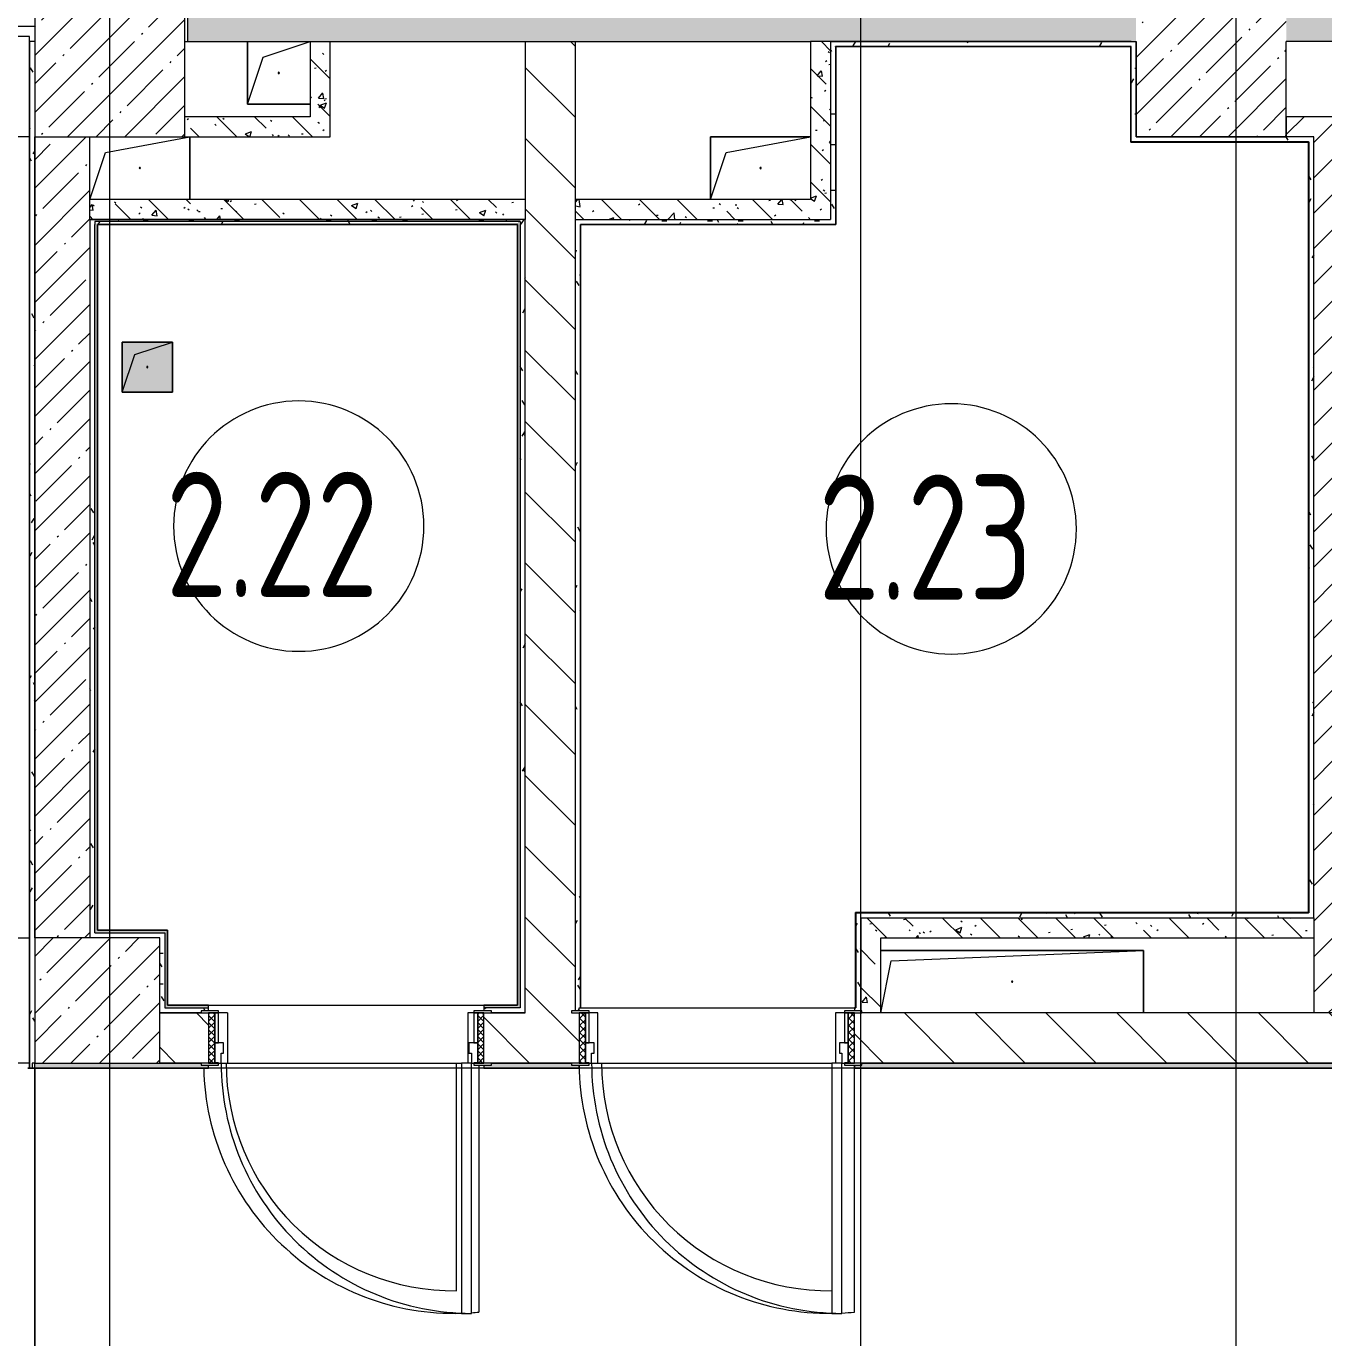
# Model space of a CAD drawing. Header units: millimetres. Extents: x -1113 to 415037, y -3642 to 354837.
# Drawn here: x 162448 to 167632, y 9802 to 15042 of the extents above; entities that cross this region are included whole.
import ezdxf

# ---------------------------------------------------------------- set-up
doc = ezdxf.new("R2010")
doc.units = ezdxf.units.MM
for name, color, linetype, lineweight in [('A-AREA-BNDY', 7, 'Continuous', 5), ('A-AREA-IDEN', 7, 'Continuous', 9), ('A-DOOR-2', 7, 'Continuous', 5), ('A-DOOR-FRAM-2', 7, 'Continuous', 5), ('A-FLOR', 7, 'Continuous', 9), ('A-GENM', 7, 'Continuous', 9), ('A-WALL', 7, 'Continuous', 5), ('I-WALL', 7, 'Continuous', 5), ('S-COLS', 7, 'Continuous', 9), ('S-COLS-1', 7, 'Continuous', 5), ('Оси', 7, 'Continuous', 9)]:
    doc.layers.add(name, color=color, linetype=linetype, lineweight=lineweight)
doc.layers.add('A-AREA-PATT-2', color=7, linetype='Continuous', lineweight=5, true_color=0xcde0ef, transparency=1)
for name, color, linetype, lineweight, true_color in [('A-DOOR-1', 7, 'Continuous', 5, 0xc0c0c0), ('A-DOOR-FRAM-1', 7, 'Continuous', 5, 0xc0c0c0), ('A-WALL-1', 9, 'Continuous', 5, 0x808080), ('A-WALL-FNSH-1', 9, 'Continuous', 5, 0x808080)]:
    doc.layers.add(name, color=color, linetype=linetype, lineweight=lineweight, true_color=true_color)
doc.styles.add('СПДС', font='ГОСТ тип А.ttf', dxfattribs={"width": 0.9})
pattern_1 = [(135, (148772.12, -1e-08), (-141.4214, -141.4214), [])]
pattern_2 = [(135, (1751.41, 164.685), (-14.14214, -14.14214), []), (225, (1751.41, 164.685), (14.14214, -14.14214), [])]
pattern_3 = [(45, (-371.384, 164.685), (-14.1421, 14.1421), []), (135, (-371.384, 164.685), (-14.1421, -14.1421), [])]
pattern_4 = [(45, (148772.12, -1e-08), (-114.04925, 114.04925), []), (45, (148886.17, -1e-08), (-114.04925, 114.04925), [201.612, -40.322, 6.706, -33.617])]
pattern_5 = [(45, (148772.12, -1e-08), (-70.71068, 70.71068), [])]
pattern_6 = [(135, (148772.12, -1e-08), (-150.8683, -150.8683), [213.36, -35.56, 7.112, -35.56]), (135, (148772.12, 150.77), (-150.8683, -150.8683), []), (50, (148772.12, -1e-08), (255.0577, -22.3145), [26.67, -293.37]), (355, (148772.12, -1e-08), (-49.3404, 267.479), [21.336, -234.696]), (100.451, (148793.38, -1.86), (205.7195, 245.1636), [22.666, -249.326]), (46.184, (148772.12, 71.12), (379.511, -58.86), [40.005, -440.055]), (96.636, (148803.75, 66.2), (332.3634, 346.399), [33.999, -373.989]), (351.184, (148772.12, 71.12), (332.367, 346.395), [32.004, -352.044]), (21, (148807.68, 53.34), (212.2602, -143.1711), [26.67, -293.37]), (326, (148807.68, 53.34), (86.5224, 257.8632), [21.336, -234.696]), (71.451, (148825.37, 41.4), (298.784, 114.69), [22.666, -249.326]), (37.5, (148772.12, -1e-08), (4.32385, 118.3775), [6.706, -225.146, 6.706, -231.546, -235.585]), (37.5, (148772.12, -1e-08), (4.32385, 118.3775), [-470.103, 6.706, -228.879]), (7.5, (148772.12, -1e-08), (93.5476, 140.2533), [6.706, -129.134, 6.706, -219.812, -89.789]), (7.5, (148772.12, -1e-08), (93.5476, 140.2533), [-362.356, 6.706, -83.083]), (327.5, (148692.82, -1e-08), (189.82734, -8.0202), [6.706, -82.194, 6.706, -270.662, -368.046]), (327.5, (148692.82, -1e-08), (189.82734, -8.0202), [-366.268, 6.706, -361.34]), (317.5, (148657.26, -1e-08), (207.3811, 35.5976), [6.706, -108.864, 6.706, -177.495, -261.366]), (317.5, (148657.26, -1e-08), (207.3811, 35.5976), [-299.771, 6.706, -254.66])]
pattern_7 = [(0, (148772.123, -1e-08), (243.84, 60.96), [20.117, -162.763, 20.117, -162.763, -975.36]), (0, (148772.123, -1e-08), (243.84, 60.96), [-365.76, 20.117, -345.643, 20.117, -162.763, -426.72]), (0, (148772.123, -1e-08), (243.84, 60.96), [-914.4, 20.117, -101.803, 20.117, -284.683]), (120, (148863.563, 30.48), (-174.71291, 180.69163), [20.117, -162.763, 20.117, -162.763, -975.36]), (120, (148863.563, 30.48), (-174.71291, 180.69163), [-365.76, 20.117, -345.643, 20.117, -162.763, -426.72]), (120, (148863.563, 30.48), (-174.71291, 180.69163), [-914.4, 20.117, -101.803, 20.117, -284.683]), (240, (148894.043, 152.4), (-69.12709, -241.65163), [20.117, -162.763, 20.117, -162.763, -975.36]), (240, (148894.043, 152.4), (-69.12709, -241.65163), [-365.76, 20.117, -345.643, 20.117, -162.763, -426.72]), (240, (148894.043, 152.4), (-69.12709, -241.65163), [-914.4, 20.117, -101.803, 20.117, -284.683])]

# ---------------------------------------------------------------- blocks, each defined once
blk = doc.blocks.new('BSC_Колонна _Прямоугольная - 600х600-V294-Объем проектирования 2 этажа')
at = {"layer": 'S-COLS-1'}
h = blk.add_hatch(dxfattribs=at)
h.set_pattern_fill('FP_25', color=256, style=0, pattern_type=2)
h.set_pattern_definition([(45, (-14010, -14900), (-114.0493, 114.0493), []), (45, (-13895.95, -14900), (-114.0493, 114.0493), [201.612, -40.322, 6.706, -33.617])])
h.paths.add_polyline_path([(-166, -300), (300, -300), (300, 300), (-300, 299.6), (-299.7, -300)])
for p, q in [((300, 300), (-300, 300)), ((-300, 300), (-300, -300)), ((300, -300), (300, 300)), ((-300, -300), (300, -300))]:
    blk.add_line(p, q, dxfattribs=at)
blk = doc.blocks.new('110_Дверь_СКБ_1Ст_Внутренняя1 - Д-4 1100x2100h_су мгн-32375332-Объем проектирования 2 этажа')
at = {"layer": 'A-DOOR-2'}
h = blk.add_hatch(dxfattribs=at)
h.set_pattern_fill('FP_75', color=256, style=0, pattern_type=2)
h.set_pattern_definition(pattern_2)
h.paths.add_polyline_path([(537.5, 100), (537.5, -100), (562.5, -100), (562.5, 100)])
at = {"layer": 'A-DOOR-FRAM-2'}
h = blk.add_hatch(dxfattribs=at)
h.set_pattern_fill('FP_76', color=256, style=0, pattern_type=2)
h.set_pattern_definition(pattern_3)
h.paths.add_polyline_path([(-537.5, 100), (-537.5, -100), (-512.5, -100), (-512.5, 100)])
at = {"layer": 'A-DOOR-1'}
for p, q in [((-487.5, 1100), (-487.5, 100)), ((-447.5, 1100), (-487.5, 1100)), ((-447.5, 100), (-447.5, 1100)), ((-487.5, 100), (-447.5, 100))]:
    blk.add_line(p, q, dxfattribs=at)
blk.add_arc((-487.5, 100), 1000, 360, 90, dxfattribs=at)
at = {"layer": 'A-DOOR-FRAM-1'}
for p, q in [((-497.5, 108), (-567.5, 108)), ((-567.5, 108), (-567.5, 100)), ((-497.5, 100), (-497.5, 108)), ((592.5, 108), (522.5, 108)), ((522.5, 108), (522.5, 100)), ((592.5, 100), (592.5, 108)), ((-567.5, 100), (-497.5, 100)), ((-512.5, 100), (-537.5, 100)), ((-537.5, 100), (-537.5, -100)), ((-487.5, 100), (-512.5, 100)), ((-512.5, 100), (-512.5, 20)), ((-512.5, -100), (-512.5, 100)), ((-497.5, 100), (-512.5, 100)), ((-512.5, 100), (-512.5, 99)), ((-512.5, 99), (-497.5, 99)), ((-497.5, 99), (-497.5, 100)), ((-487.5, 60), (-487.5, 100)), ((-477.5, 60), (-487.5, 60)), ((-477.5, 20), (-477.5, 60)), ((512.5, 60), (502.5, 60)), ((502.5, 60), (502.5, 20)), ((512.5, 100), (512.5, 60)), ((537.5, 100), (512.5, 100)), ((537.5, 100), (522.5, 100)), ((522.5, 100), (522.5, 99)), ((522.5, 100), (592.5, 100)), ((522.5, 99), (537.5, 99)), ((537.5, 20), (537.5, 100)), ((562.5, 100), (537.5, 100)), ((537.5, 100), (537.5, -100)), ((537.5, 99), (537.5, 100)), ((562.5, -100), (562.5, 100)), ((-512.5, 20), (-477.5, 20)), ((-497.5, 20), (-512.5, 20)), ((-512.5, 20), (-512.5, -100)), ((-497.5, -100), (-497.5, 20)), ((502.5, 20), (537.5, 20)), ((537.5, 20), (522.5, 20)), ((522.5, 20), (522.5, -100)), ((537.5, -100), (537.5, 20)), ((-497.5, -100), (-567.5, -100)), ((-567.5, -100), (-567.5, -108)), ((-537.5, -100), (-512.5, -100)), ((-512.5, -100), (-497.5, -100)), ((-497.5, -108), (-497.5, -100)), ((522.5, -100), (537.5, -100)), ((592.5, -100), (522.5, -100)), ((522.5, -100), (522.5, -108)), ((537.5, -100), (562.5, -100)), ((592.5, -108), (592.5, -100)), ((-567.5, -108), (-497.5, -108)), ((522.5, -108), (592.5, -108))]:
    blk.add_line(p, q, dxfattribs=at)
blk = doc.blocks.new('110_Дверь_СКБ_1Ст_Внутренняя1 - Д-4 1100x2100h_су мгн-V344-Объем проектирования 2 этажа')
at = {"layer": 'A-DOOR-2'}
h = blk.add_hatch(dxfattribs=at)
h.set_pattern_fill('FP_75', color=256, style=0, pattern_type=2)
h.set_pattern_definition(pattern_2)
h.paths.add_polyline_path([(537.5, 100), (537.5, -100), (562.5, -100), (562.5, 100)])
at = {"layer": 'A-DOOR-FRAM-2'}
h = blk.add_hatch(dxfattribs=at)
h.set_pattern_fill('FP_76', color=256, style=0, pattern_type=2)
h.set_pattern_definition(pattern_3)
h.paths.add_polyline_path([(-517.5, 100), (-537.5, 100), (-537.5, -100), (-512.5, -100), (-512.5, 100)])
at = {"layer": 'A-DOOR-1'}
for p, q in [((-487.5, 1100), (-487.5, 100)), ((-447.5, 1100), (-487.5, 1100)), ((-447.5, 100), (-447.5, 1100)), ((-487.5, 100), (-447.5, 100))]:
    blk.add_line(p, q, dxfattribs=at)
blk.add_arc((-487.5, 100), 1000, 360, 90, dxfattribs=at)
at = {"layer": 'A-DOOR-FRAM-1'}
for p, q in [((-497.5, 108), (-567.5, 108)), ((-567.5, 108), (-567.5, 100)), ((-497.5, 100), (-497.5, 108)), ((592.5, 108), (522.5, 108)), ((522.5, 108), (522.5, 100)), ((592.5, 100), (592.5, 108)), ((-567.5, 100), (-497.5, 100)), ((-512.5, 100), (-537.5, 100)), ((-537.5, 100), (-537.5, -100)), ((-487.5, 100), (-512.5, 100)), ((-512.5, 100), (-512.5, 20)), ((-512.5, -100), (-512.5, 100)), ((-497.5, 100), (-512.5, 100)), ((-512.5, 100), (-512.5, 99)), ((-512.5, 99), (-497.5, 99)), ((-497.5, 99), (-497.5, 100)), ((-487.5, 60), (-487.5, 100)), ((-477.5, 60), (-487.5, 60)), ((-477.5, 20), (-477.5, 60)), ((512.5, 60), (502.5, 60)), ((502.5, 60), (502.5, 20)), ((512.5, 100), (512.5, 60)), ((537.5, 100), (512.5, 100)), ((537.5, 100), (522.5, 100)), ((522.5, 100), (522.5, 99)), ((522.5, 100), (592.5, 100)), ((522.5, 99), (537.5, 99)), ((537.5, 20), (537.5, 100)), ((562.5, 100), (537.5, 100)), ((537.5, 100), (537.5, -100)), ((537.5, 99), (537.5, 100)), ((562.5, -100), (562.5, 100)), ((-512.5, 20), (-477.5, 20)), ((-497.5, 20), (-512.5, 20)), ((-512.5, 20), (-512.5, -100)), ((-497.5, -100), (-497.5, 20)), ((502.5, 20), (537.5, 20)), ((537.5, 20), (522.5, 20)), ((522.5, 20), (522.5, -100)), ((537.5, -100), (537.5, 20)), ((-497.5, -100), (-567.5, -100)), ((-567.5, -100), (-567.5, -108)), ((-537.5, -100), (-512.5, -100)), ((-512.5, -100), (-497.5, -100)), ((-497.5, -108), (-497.5, -100)), ((522.5, -100), (537.5, -100)), ((592.5, -100), (522.5, -100)), ((522.5, -100), (522.5, -108)), ((537.5, -100), (562.5, -100)), ((592.5, -108), (592.5, -100)), ((-567.5, -108), (-497.5, -108)), ((522.5, -108), (592.5, -108))]:
    blk.add_line(p, q, dxfattribs=at)
blk = doc.blocks.new('GM_Отверстие прямоугольное _в плите_ - Отверстие-21611859-Объем проектирования 2 этажа')
at = {"layer": 'A-GENM'}
for p, q in [((-100, -100), (-100, 100)), ((-100, 100), (100, 100)), ((100, 100), (-100, 100)), ((-100, 100), (-100, -100)), ((-50, 50), (100, 100)), ((100, 100), (100, -100)), ((100, -100), (100, 100)), ((-100, -100), (-50, 50)), ((100, -100), (-100, -100)), ((-100, -100), (100, -100))]:
    blk.add_line(p, q, dxfattribs=at)
for start, end in [(360, 180), (180, 360)]:
    blk.add_arc((0, 0), 2.5, start, end, dxfattribs=at)
blk = doc.blocks.new('GM_Отверстие прямоугольное _в плите_ - Отверстие-21608683-Объем проектирования 2 этажа')
at = {"layer": 'A-GENM'}
for p, q in [((-200, -125), (-200, 125)), ((-200, 125), (200, 125)), ((200, 125), (-200, 125)), ((-200, 125), (-200, -125)), ((-137.5, 62.5), (200, 125)), ((-200, -125), (-137.5, 62.5))]:
    blk.add_line(p, q, dxfattribs=at)
for start, end in [(360, 180), (180, 360)]:
    blk.add_arc((0, 0), 2.5, start, end, dxfattribs=at)
blk = doc.blocks.new('BSC_Колонна _Прямоугольная - 500х500-V397-Объем проектирования 2 этажа')
at = {"layer": 'S-COLS-1'}
h = blk.add_hatch(dxfattribs=at)
h.set_pattern_fill('FP_139', color=256, style=0, pattern_type=2)
h.set_pattern_definition([(45, (-13960, -11150), (-114.0493, 114.0493), []), (45, (-13845.95, -11150), (-114.0493, 114.0493), [201.612, -40.322, 6.706, -33.617])])
h.paths.add_polyline_path([(-250, -250), (250, -250), (249.8, 250), (-250, 247.8)])
for p, q in [((250, 250), (-250, 250)), ((-250, 250), (-250, -250)), ((250, -250), (250, 250)), ((-250, -250), (250, -250))]:
    blk.add_line(p, q, dxfattribs=at)
blk = doc.blocks.new('GM_Отверстие прямоугольное _в плите_ - Отверстие-21980060-Объем проектирования 2 этажа')
at = {"layer": 'A-GENM'}
for p, q in [((-525, 125), (525, 125)), ((525, 125), (-525, 125)), ((-483.3, 83.3), (525, 125)), ((525, 125), (525, -125)), ((525, -125), (525, 125)), ((-525, -125), (-483.3, 83.3))]:
    blk.add_line(p, q, dxfattribs=at)
for start, end in [(360, 180), (180, 360)]:
    blk.add_arc((0, 0), 2.5, start, end, dxfattribs=at)
blk = doc.blocks.new('GM_Отверстие прямоугольное _в плите_ - Отверстие-V414-Объем проектирования 2 этажа')
at = {"layer": 'A-GENM'}
for p, q in [((-137.5, 62.5), (200, 125)), ((200, 125), (200, -125)), ((200, -125), (200, 125)), ((-200, -125), (-137.5, 62.5))]:
    blk.add_line(p, q, dxfattribs=at)
for start, end in [(360, 180), (180, 360)]:
    blk.add_arc((0, 0), 2.5, start, end, dxfattribs=at)
blk = doc.blocks.new('GM_Отверстие прямоугольное _в плите_ - Отверстие-V442-Объем проектирования 2 этажа')
at = {"layer": 'A-GENM'}
for p, q in [((-125, -125), (-125, 125)), ((-125, 125), (-125, -125)), ((-62.5, 62.5), (125, 125)), ((-125, -125), (-62.5, 62.5)), ((125, -125), (-125, -125)), ((-125, -125), (125, -125))]:
    blk.add_line(p, q, dxfattribs=at)
for start, end in [(360, 180), (180, 360)]:
    blk.add_arc((0, 0), 2.5, start, end, dxfattribs=at)
blk = doc.blocks.new('Марка_Помещения - Номер-25198446-Объем проектирования 2 этажа')
at = {"layer": 'A-AREA-IDEN'}
for start, end in [(360, 180), (180, 360)]:
    blk.add_arc((0, 0), 2.5, start, end, dxfattribs=at)

msp = doc.modelspace()

# ---------------------------------------------------------------- hatches: boundary and pattern name
at = {"layer": 'A-AREA-PATT-2'}
h = msp.add_hatch(color=256, dxfattribs=at)
h.paths.add_polyline_path([(162832.1, 13580), (163032.1, 13580), (163032.1, 13780), (162832.1, 13780)])
h.paths.add_polyline_path([(164411.1, 14250), (164414.1, 14255.5), (162727.6, 14253.5), (162728.2, 14250), (164386.7, 14250)])
h.paths.add_polyline_path([(164413.9, 14250), (164416.6, 14250), (164416.6, 14255.5), (164411.1, 14250)])
at = {"layer": 'I-WALL'}
h = msp.add_hatch(dxfattribs=at)
h.set_pattern_fill('FP_1', color=256, style=0, pattern_type=2)
h.set_pattern_definition(pattern_4)
h.paths.add_polyline_path([(179382.1, 14980), (179562.1, 14980), (179562.1, 15200), (179382.1, 15200), (179382.1, 14984.5)])
h.paths.add_polyline_path([(165582.1, 14980), (166882.4, 14980.3), (166882.4, 15200), (163092.1, 15200), (163092.1, 14980), (165507.1, 14980)])
h.paths.add_polyline_path([(178516.3, 14980), (178782.1, 14980), (178782.1, 15200), (175182.1, 15200), (175182.1, 14980), (177070.8, 14980)])
h.paths.add_polyline_path([(168982.1, 14980), (170682.1, 14980), (170682.1, 15200), (167482.4, 15200), (167482.4, 14980), (168762.1, 14980)])
h.paths.add_polyline_path([(174582.1, 14980), (174582.1, 15200), (171282.1, 15200), (171282.1, 14980), (171289, 14980)])
h = msp.add_hatch(dxfattribs=at)
h.set_pattern_fill('FP_191', color=256, style=0, pattern_type=2)
h.set_pattern_definition(pattern_7)
h.paths.add_polyline_path([(162482.1, 10880), (162482.4, 10880), (162482.1, 14980), (162462.4, 14980), (162462.4, 10880)])
h = msp.add_hatch(dxfattribs=at)
h.set_pattern_fill('FP_41', color=256, style=0, pattern_type=2)
h.set_pattern_definition(pattern_6)
h.paths.add_polyline_path([(163662.1, 14680), (163662.1, 14980), (163582.1, 14980), (163582.1, 14680), (163615.2, 14680)])
h = msp.add_hatch(dxfattribs=at)
h.set_pattern_fill('FP_23', color=256, style=0, pattern_type=2)
h.set_pattern_definition(pattern_1)
h.paths.add_polyline_path([(164442.3, 11100), (164627.1, 11101.5), (164627.1, 11108), (164642.1, 11108), (164642.1, 14980), (164442.1, 14980), (164442.1, 11100)])
h = msp.add_hatch(dxfattribs=at)
h.set_pattern_fill('FP_41', color=256, style=0, pattern_type=2)
h.set_pattern_definition(pattern_6)
h.paths.add_polyline_path([(165582.1, 14350), (165662.1, 14350), (165662.1, 14980), (165582.1, 14980), (165582.1, 14600)])
h = msp.add_hatch(dxfattribs=at)
h.set_pattern_fill('FP_191', color=256, style=0, pattern_type=2)
h.set_pattern_definition(pattern_7)
h.paths.add_polyline_path([(165662.1, 14960), (166861.4, 14960), (166862.4, 14980), (165662.1, 14980)])
h = msp.add_hatch(dxfattribs=at)
h.set_pattern_fill('FP_191', color=256, style=0, pattern_type=2)
h.set_pattern_definition(pattern_7)
h.paths.add_polyline_path([(165662.1, 14250), (165682.1, 14250), (165682.1, 14959), (165662.1, 14959), (165662.1, 14270)])
h = msp.add_hatch(dxfattribs=at)
h.set_pattern_fill('FP_191', color=256, style=0, pattern_type=2)
h.set_pattern_definition(pattern_7)
h.paths.add_polyline_path([(166862.4, 14600), (166882.4, 14600), (166882.4, 14980), (166862.4, 14980), (166862.4, 14606.2)])
h = msp.add_hatch(dxfattribs=at)
h.set_pattern_fill('FP_41', color=256, style=0, pattern_type=2)
h.set_pattern_definition(pattern_6)
h.paths.add_polyline_path([(163582.1, 14600), (163662.1, 14600), (163662.1, 14680), (163082.1, 14680), (163082.1, 14600), (163332.1, 14600)])
h = msp.add_hatch(dxfattribs=at)
h.set_pattern_fill('FP_22', color=256, style=0, pattern_type=2)
h.set_pattern_definition(pattern_5)
h.paths.add_polyline_path([(167672.1, 14600), (167672.1, 14680), (167482.4, 14680), (167482.4, 14600), (167592.1, 14600)])
h = msp.add_hatch(dxfattribs=at)
h.set_pattern_fill('FP_1', color=256, style=0, pattern_type=2)
h.set_pattern_definition(pattern_4)
h.paths.add_polyline_path([(162482.1, 11400), (162702.1, 11400), (162702.1, 14600), (162482.1, 14600), (162482.1, 12670.2)])
h = msp.add_hatch(dxfattribs=at)
h.set_pattern_fill('FP_191', color=256, style=0, pattern_type=2)
h.set_pattern_definition(pattern_7)
h.paths.add_polyline_path([(166952.6, 14580), (167571.1, 14580), (167571.1, 14600), (166862.4, 14600), (166862.4, 14580), (166946.6, 14580)])
h = msp.add_hatch(dxfattribs=at)
h.set_pattern_fill('FP_191', color=256, style=0, pattern_type=2)
h.set_pattern_definition(pattern_7)
h.paths.add_polyline_path([(167572.1, 11500), (167592.1, 11500), (167592.1, 14600), (167572.1, 14600), (167572.1, 11567.9)])
h = msp.add_hatch(dxfattribs=at)
h.set_pattern_fill('FP_22', color=256, style=0, pattern_type=2)
h.set_pattern_definition(pattern_5)
h.paths.add_polyline_path([(167672.1, 11100), (167672.1, 14600), (167592.1, 14600), (167592.1, 11100)])
h = msp.add_hatch(dxfattribs=at)
h.set_pattern_fill('FP_41', color=256, style=0, pattern_type=2)
h.set_pattern_definition(pattern_6)
h.paths.add_polyline_path([(164308.6, 14270), (164442.1, 14270), (164442.1, 14350), (162702.1, 14350), (162703.7, 14270), (164212.1, 14270)])
h = msp.add_hatch(dxfattribs=at)
h.set_pattern_fill('FP_41', color=256, style=0, pattern_type=2)
h.set_pattern_definition(pattern_6)
h.paths.add_polyline_path([(165662.1, 14270), (165662.1, 14350), (164642.1, 14350), (164643.4, 14270), (165507.1, 14270)])
h = msp.add_hatch(dxfattribs=at)
h.set_pattern_fill('FP_191', color=256, style=0, pattern_type=2)
h.set_pattern_definition(pattern_7)
h.paths.add_polyline_path([(164422.1, 14261), (164414.1, 14255.5), (164417.2, 14261), (164422.1, 14261)])
h.paths.add_polyline_path([(164417.1, 14250), (164422.1, 14250), (164422, 14270), (162702.1, 14270), (162704.1, 14250), (164416.6, 14250)])
for points in [[(164411.1, 14250), (164419.9, 14261), (164417.2, 14261)], [(162722.1, 11420), (162733.1, 11420), (162733.1, 14250), (162722.1, 14249.9), (162722.1, 11460.8)], [(164411.1, 11131), (164422.1, 11131), (164422.1, 14250), (164411.1, 14250), (164411.1, 11362.7)], [(162890.5, 11420), (163013.1, 11420), (163013.1, 11431), (162733.1, 11431), (162733.1, 11420)], [(163002.1, 11120), (163013.1, 11120), (163013.1, 11420), (163002.1, 11420), (163002.1, 11131)]]:
    msp.add_hatch(color=256, dxfattribs=at).paths.add_polyline_path(points)
h = msp.add_hatch(dxfattribs=at)
h.set_pattern_fill('FP_191', color=256, style=0, pattern_type=2)
h.set_pattern_definition(pattern_7)
h.paths.add_polyline_path([(164422.1, 11120), (164442.1, 11120), (164442.1, 14270), (164422.1, 14270), (164422.1, 11131)])
h = msp.add_hatch(dxfattribs=at)
h.set_pattern_fill('FP_191', color=256, style=0, pattern_type=2)
h.set_pattern_definition(pattern_7)
h.paths.add_polyline_path([(164642.1, 14250), (165662.1, 14250), (165662.1, 14270), (164642.1, 14270)])
h = msp.add_hatch(dxfattribs=at)
h.set_pattern_fill('FP_191', color=256, style=0, pattern_type=2)
h.set_pattern_definition(pattern_7)
h.paths.add_polyline_path([(162702.1, 11400), (162722.1, 11400.2), (162722.1, 14250), (162702.1, 14250), (162702.1, 11465.6)])
h = msp.add_hatch(dxfattribs=at)
h.set_pattern_fill('FP_191', color=256, style=0, pattern_type=2)
h.set_pattern_definition(pattern_7)
h.paths.add_polyline_path([(164657.1, 11120), (164662.1, 11120), (164662.1, 14249), (164642.1, 14250), (164642.1, 11120)])
h = msp.add_hatch(dxfattribs=at)
h.set_pattern_fill('FP_191', color=256, style=0, pattern_type=2)
h.set_pattern_definition(pattern_7)
h.paths.add_polyline_path([(165762.1, 11120), (165782.1, 11120), (165781.3, 11500), (165762.1, 11500), (165762.1, 11400)])
h = msp.add_hatch(dxfattribs=at)
h.set_pattern_fill('FP_191', color=256, style=0, pattern_type=2)
h.set_pattern_definition(pattern_7)
h.paths.add_polyline_path([(167592.1, 11480), (167592.1, 11500), (167572.1, 11500), (167591, 11481.1)])
h.paths.add_polyline_path([(167592.1, 11480), (167571.1, 11500), (165782.1, 11500), (165782.1, 11480), (167591, 11480)])
h = msp.add_hatch(dxfattribs=at)
h.set_pattern_fill('FP_41', color=256, style=0, pattern_type=2)
h.set_pattern_definition(pattern_6)
h.paths.add_polyline_path([(165798.5, 11100), (165862.1, 11100), (165862.1, 11480), (165782.1, 11480), (165783.1, 11108), (165787.1, 11108), (165787.1, 11100)])
h = msp.add_hatch(dxfattribs=at)
h.set_pattern_fill('FP_41', color=256, style=0, pattern_type=2)
h.set_pattern_definition(pattern_6)
h.paths.add_polyline_path([(166952.6, 11400), (167592.1, 11400), (167592.1, 11480), (165862.1, 11480), (165862.1, 11400), (166912.1, 11400)])
h = msp.add_hatch(dxfattribs=at)
h.set_pattern_fill('FP_191', color=256, style=0, pattern_type=2)
h.set_pattern_definition(pattern_7)
h.paths.add_polyline_path([(162982.1, 11120), (163002.1, 11120), (163002.1, 11400), (162982.1, 11397.8), (162982.1, 11362.7)])
h = msp.add_hatch(dxfattribs=at)
h.set_pattern_fill('FP_191', color=256, style=0, pattern_type=2)
h.set_pattern_definition(pattern_7)
h.paths.add_polyline_path([(164442.1, 11100), (164442.1, 11120), (164277.1, 11120), (164277.1, 11108), (164307.1, 11108), (164307.1, 11100), (164423, 11100)])
h.paths.add_polyline_path([(162982.1, 11100), (163147.1, 11100), (163147.1, 11108), (163177.1, 11108), (163177.1, 11120), (162982.1, 11120)])
h = msp.add_hatch(color=256, dxfattribs=at)
h.paths.add_polyline_path([(164411.1, 11120), (164422.1, 11120), (164422.1, 11131), (164277.1, 11131), (164277.1, 11120)])
h.paths.add_polyline_path([(163089.8, 11120), (163177.1, 11120), (163177.1, 11131), (163013.1, 11131), (163013.1, 11120), (163022.1, 11120)])
h = msp.add_hatch(dxfattribs=at)
h.set_pattern_fill('FP_191', color=256, style=0, pattern_type=2)
h.set_pattern_definition(pattern_7)
h.paths.add_polyline_path([(165778.7, 11108), (165782.1, 11108), (165782.1, 11120), (165757.1, 11120), (165759.1, 11108), (165774.1, 11108)])
h.paths.add_polyline_path([(164642.1, 11108), (164657.1, 11108), (164657.1, 11120), (164642.1, 11120)])
h = msp.add_hatch(dxfattribs=at)
h.set_pattern_fill('FP_23', color=256, style=0, pattern_type=2)
h.set_pattern_definition(pattern_1)
h.paths.add_polyline_path([(168482.1, 10900), (168482.1, 11100), (165757.1, 11100), (165757.1, 10900), (168398, 10900)])
h.paths.add_polyline_path([(163147.1, 10900), (163177.1, 10900), (163177.1, 11100), (162982.1, 11100), (162982.1, 10900)])
h.paths.add_polyline_path([(164277.1, 10900), (164657.1, 10900), (164657.1, 11100), (164277.1, 11100), (164277.1, 11084.3)])
h = msp.add_hatch(dxfattribs=at)
h.set_pattern_fill('FP_191', color=256, style=0, pattern_type=2)
h.set_pattern_definition(pattern_7)
h.paths.add_polyline_path([(168398, 10880), (168782.1, 10880), (168782.1, 10890.9), (168762.1, 10890), (168762.1, 10900), (165787.1, 10900), (165787.1, 10892), (165757.1, 10892), (165757.1, 10880), (167672.1, 10880)])
h.paths.add_polyline_path([(164423, 10880), (164657.1, 10880), (164657.1, 10892), (164627.1, 10892), (164627.1, 10900), (164307.1, 10897.8), (164307.1, 10892), (164277.1, 10892), (164277.1, 10880), (164307.1, 10880)])
h.paths.add_polyline_path([(162616.2, 10880), (163177.1, 10880), (163177.1, 10892), (163147.1, 10892), (163147.1, 10900), (162482.4, 10900), (162482.4, 10880), (162582.1, 10880)])
at = {"layer": 'S-COLS-1'}
h = msp.add_hatch(dxfattribs=at)
h.set_pattern_fill('FP_1', color=256, style=0, pattern_type=2)
h.set_pattern_definition(pattern_4)
h.paths.add_polyline_path([(166952.6, 14600), (167482.4, 14600), (167482.4, 15200), (166882.4, 15200), (166882.4, 14600)])

# ---------------------------------------------------------------- linework, layer by layer
at = {"layer": 'A-AREA-BNDY', "flags": 128}
for points in [[(162482.1, 7920), (162482.1, 10879.5), (162461.4, 10879.5), (162461.4, 15000), (155553.1, 15000), (155553.1, 13999), (154351.7, 13999), (153053.1, 13999), (153053.1, 10879), (149318.6, 10879), (149318.6, 10446.5), (149318.6, 10160), (149317.1, 10160), (149317.1, 8961), (149318.6, 8961), (149318.6, 8521), (150043.1, 8521), (150043.1, 7921), (155302.1, 7921), (162341.4, 7921), (162341.4, 7920)], [(167571.1, 11501), (167571.1, 14579), (166861.4, 14579), (166861.4, 14959), (165683.1, 14959), (165683.1, 14249), (164663.1, 14249), (164663.1, 11121), (165761.1, 11121), (165761.1, 11501)], [(164411.1, 14250), (162733.1, 14250), (162733.1, 11431), (163013.1, 11431), (163013.1, 11131), (164411.1, 11131)], [(162482.1, 10879), (162482.1, 7920), (163772, 7920), (163772, 7921), (168762.1, 7921), (168762.1, 10879)]]:
    msp.add_lwpolyline(points, close=True, dxfattribs=at)
at = {"layer": 'A-FLOR'}
for p, q in [((162482.1, 15040), (155552.1, 15040)), ((162482.1, 15043), (162482.1, 14980)), ((162482.1, 15040), (162482.1, 14980)), ((163082.1, 14980), (163332.1, 14980)), ((163662.1, 14980), (164442.1, 14980)), ((164642.1, 14980), (165582.1, 14980)), ((168762.1, 14980), (167482.4, 14980)), ((162462.4, 14600), (155552.1, 14600)), ((155552.1, 11400), (162462.4, 11400)), ((163252.1, 11100), (163217.1, 11100)), ((163252.1, 11100), (163252.1, 10897.8)), ((164237.1, 11100), (164212.1, 11100)), ((164212.1, 11100), (164212.1, 10900)), ((164732.1, 11100), (164697.1, 11100)), ((164732.1, 10900), (164732.1, 11100)), ((165717.1, 11100), (165682.1, 11100)), ((165682.1, 11100), (165682.1, 10900)), ((162462.4, 10900), (155552.1, 10900)), ((163217.1, 10899), (163247.1, 10899)), ((163227.1, 10900), (164187.1, 10900)), ((164187.1, 10897.8), (163252.1, 10897.8)), ((164167.1, 9990.1), (164167.1, 10900)), ((164167.1, 10900), (164187.1, 10900)), ((164697.1, 10899), (164747.1, 10899)), ((164707.1, 10900), (165667.1, 10900)), ((165707.1, 10900), (165667.1, 10900)), ((164257.1, 10892), (164257.1, 9905)), ((165757.1, 9905), (165757.1, 10892))]:
    msp.add_line(p, q, dxfattribs=at)
for centre, radius, start, end in [((164157.1, 10900), 910, 180.063, 270.6296), ((164157.1, 10900), 910, 180.063, 270.6296), ((165657.1, 10900), 910, 180.063, 270.6296), ((165657.1, 10900), 910, 180.063, 270.6296), ((164157.1, 10900), 1000, 181.1482, 271.7224), ((164157.1, 10900), 1000, 181.1482, 271.7224), ((165657.1, 10900), 1000, 180.4592, 270.5748), ((165657.1, 10900), 1000, 180.4592, 270.5748), ((164157.1, 10900), 1000, 274.0177, 275.7392), ((164157.1, 10900), 1000, 274.0177, 275.7392), ((165657.1, 10900), 1000, 272.8701, 275.7392), ((165657.1, 10900), 1000, 272.8701, 275.7392)]:
    msp.add_arc(centre, radius, start, end, dxfattribs=at)
at = {"layer": 'A-WALL'}
for p, q in [((165662.1, 14980), (165582.1, 14980)), ((165662.1, 14980), (166882.4, 14980)), ((166862.4, 14980), (165662.1, 14980)), ((165662.1, 14980), (165662.1, 14270)), ((166862.4, 14960), (165682.1, 14960)), ((166862.4, 14600), (166862.4, 14960)), ((167572.1, 14580), (167572.1, 11500)), ((167592.1, 11480), (167592.1, 14600)), ((162702.1, 14270), (162702.1, 11400)), ((164442.1, 14270), (164422.1, 14270)), ((164422.1, 14261), (164422.1, 11120)), ((164442.1, 11100), (164442.1, 14270)), ((164642.1, 11108), (164642.1, 14270)), ((162722.1, 11420), (162722.1, 14250)), ((164662.1, 14250), (164662.1, 11120)), ((165782.1, 11480), (165782.1, 11108)), ((165782.1, 11120), (165782.1, 11480)), ((162722.1, 11420), (163002.1, 11420)), ((163002.1, 11400), (163002.1, 11120)), ((163002.1, 11120), (163177.1, 11120)), ((164422.1, 11120), (164277.1, 11120)), ((163147.1, 11100), (162982.1, 11100)), ((162982.1, 11100), (163147.1, 11100)), ((164442.1, 11100), (164307.1, 11100)), ((164307.1, 11100), (164442.1, 11100)), ((162982.1, 10900), (163147.1, 10900)), ((163147.1, 10900), (162982.1, 10900)), ((164307.1, 10900), (164627.1, 10900)), ((164627.1, 10900), (164307.1, 10900)), ((165787.1, 10900), (168482.1, 10900)), ((168482.1, 10900), (165787.1, 10900)), ((162461.4, 10880), (162462.4, 10880))]:
    msp.add_line(p, q, dxfattribs=at)
at = {"layer": 'A-WALL-1'}
for p, q in [((163092.1, 15200), (163092.1, 14980)), ((162482.1, 14980), (162462.4, 14980)), ((163332.1, 14980), (164642.1, 14980)), ((163582.1, 14980), (163582.1, 14680)), ((163662.1, 14600), (163662.1, 14980)), ((164442.1, 14980), (164442.1, 14270)), ((164642.1, 14270), (164642.1, 14980)), ((165582.1, 14980), (165582.1, 14350)), ((165682.1, 14959), (165682.1, 14960)), ((166882.4, 14600), (166882.4, 14980)), ((163582.1, 14680), (163082.1, 14680)), ((167672.1, 14680), (167482.4, 14680)), ((167482.4, 14680), (167482.4, 14600)), ((162482.1, 14600), (162482.1, 11400)), ((162482.4, 11400), (162482.4, 14600)), ((162702.1, 14270), (162702.1, 14600)), ((163082.1, 14600), (163662.1, 14600)), ((167592.1, 14600), (166882.4, 14600)), ((167571.1, 14580), (167572.1, 14580)), ((164442.1, 14350), (162702.1, 14350)), ((165582.1, 14350), (164642.1, 14350)), ((162702.1, 14270), (164422.1, 14270)), ((164422.1, 14270), (162702.1, 14270)), ((164642.1, 14270), (165662.1, 14270)), ((162733.1, 14250), (164411.1, 14250)), ((164662.1, 14250), (165682.1, 14250)), ((165762.1, 11500), (165762.1, 11120)), ((165782.1, 11480), (167592.1, 11480)), ((167572.1, 11500), (167571.1, 11500)), ((167592.1, 11480), (167592.1, 11100)), ((165862.1, 11100), (165862.1, 11400)), ((165862.1, 11400), (167592.1, 11400)), ((163177.1, 11108), (163177.1, 11120)), ((164277.1, 11120), (164277.1, 11108)), ((164657.1, 11108), (164657.1, 11120)), ((164657.1, 11120), (164662.1, 11120)), ((165762.1, 11120), (165757.1, 11120)), ((165757.1, 11120), (165757.1, 11108)), ((168482.1, 11100), (165787.1, 11100)), ((162482.1, 10900), (162472.4, 10900)), ((162472.4, 10900), (162472.4, 10880)), ((162482.4, 10879), (162482.4, 10900)), ((162462.4, 10880), (162462.4, 10879)), ((162462.4, 10879), (162482.4, 10879)), ((162482.4, 10880), (163177.1, 10880)), ((163177.1, 10880), (163177.1, 10892)), ((164277.1, 10892), (164277.1, 10880)), ((164277.1, 10880), (164657.1, 10880)), ((164657.1, 10880), (164657.1, 10892)), ((165757.1, 10892), (165757.1, 10880)), ((165757.1, 10880), (169002.1, 10880))]:
    msp.add_line(p, q, dxfattribs=at)
at = {"layer": 'A-WALL-FNSH-1'}
for p, q in [((162462.4, 14980), (162461.4, 14980)), ((162461.4, 14980), (162461.4, 10880)), ((162462.4, 10880), (162462.4, 14980)), ((165682.1, 14959), (165682.1, 14250)), ((166861.4, 14959), (165682.1, 14959)), ((165683.1, 14249), (165683.1, 14959)), ((166861.4, 14959), (166861.4, 14579)), ((166861.4, 14579), (167571.1, 14579)), ((166862.4, 14580), (166862.4, 14600)), ((167571.1, 14580), (166862.4, 14580)), ((167571.1, 11501), (167571.1, 14580)), ((164422.1, 14261), (162722.1, 14261)), ((162722.1, 14261), (162722.1, 14250)), ((162733.1, 11431), (162733.1, 14250)), ((164411.1, 14250), (164411.1, 11131)), ((164663.1, 14249), (165683.1, 14249)), ((164663.1, 11120), (164663.1, 14249)), ((165761.1, 11501), (165761.1, 11121)), ((167571.1, 11501), (165761.1, 11501)), ((165762.1, 11500), (167571.1, 11500)), ((163013.1, 11431), (162733.1, 11431)), ((163013.1, 11131), (163013.1, 11431)), ((163002.1, 11420), (163002.1, 11400)), ((163177.1, 11131), (163013.1, 11131)), ((163177.1, 11120), (163177.1, 11131)), ((164411.1, 11131), (164277.1, 11131)), ((164277.1, 11131), (164277.1, 11120)), ((164662.1, 11120), (164663.1, 11120)), ((165757.1, 11121), (165757.1, 11120)), ((165757.1, 11121), (165762.1, 11121)), ((162461.4, 10880), (162454.4, 10880)), ((162454.4, 10880), (162454.4, 10879)), ((162454.4, 10879), (162462.4, 10879)), ((163177.1, 10880), (162482.4, 10880)), ((162482.4, 10879), (163177.1, 10879)), ((163177.1, 10879), (163177.1, 10880)), ((164657.1, 10880), (164277.1, 10880)), ((164277.1, 10880), (164277.1, 10879)), ((164277.1, 10879), (164657.1, 10879)), ((164657.1, 10879), (164657.1, 10880)), ((168761.6, 10880), (165757.1, 10880)), ((165757.1, 10880), (165757.1, 10879)), ((165757.1, 10879), (168761.6, 10879))]:
    msp.add_line(p, q, dxfattribs=at)
at = {"layer": 'I-WALL'}
msp.add_line((162472.4, 10880), (162482.4, 10880), dxfattribs=at)
at = {"layer": 'S-COLS-1'}
for p, q in [((166882.4, 14980), (166882.4, 14600)), ((167482.4, 14600), (167482.4, 14980)), ((166882.4, 14600), (167482.4, 14600))]:
    msp.add_line(p, q, dxfattribs=at)
at = {"layer": 'Оси'}
for points in [[(162782.1, -1906.3), (162782.1, 3093.7), (162782.1, 22398.1), (162782.1, 27398.1)], [(165782.1, -1906.3), (165782.1, 3093.7), (165782.1, 22398.1), (165782.1, 27398.1)], [(167282.1, -1906.3), (167282.1, 3093.7), (167282.1, 22398.1), (167282.1, 27398.1)]]:
    msp.add_lwpolyline(points, dxfattribs=at)

# ---------------------------------------------------------------- block references
at = {"layer": 'A-AREA-IDEN', "xscale": 199.9999999999999, "yscale": 199.9999999999999, "zscale": 199.9999999999999}
for p in [(163537.1, 13044.5), (166144, 13033.5)]:
    msp.add_blockref('Марка_Помещения - Номер-25198446-Объем проектирования 2 этажа', p, dxfattribs=at)
at = {"layer": 'A-DOOR-1', "rotation": 180}
for name, p in [('110_Дверь_СКБ_1Ст_Внутренняя1 - Д-4 1100x2100h_су мгн-V344-Объем проектирования 2 этажа', (163739.6, 11000)), ('110_Дверь_СКБ_1Ст_Внутренняя1 - Д-4 1100x2100h_су мгн-32375332-Объем проектирования 2 этажа', (165219.6, 11000))]:
    msp.add_blockref(name, p, dxfattribs=at)
at = {"layer": 'A-GENM'}
for name, p in [('GM_Отверстие прямоугольное _в плите_ - Отверстие-V442-Объем проектирования 2 этажа', (163457.1, 14855)), ('GM_Отверстие прямоугольное _в плите_ - Отверстие-V414-Объем проектирования 2 этажа', (162902.1, 14475)), ('GM_Отверстие прямоугольное _в плите_ - Отверстие-21608683-Объем проектирования 2 этажа', (165382.1, 14475)), ('GM_Отверстие прямоугольное _в плите_ - Отверстие-21611859-Объем проектирования 2 этажа', (162932.1, 13680)), ('GM_Отверстие прямоугольное _в плите_ - Отверстие-21980060-Объем проектирования 2 этажа', (166387.1, 11225))]:
    msp.add_blockref(name, p, dxfattribs=at)
at = {"layer": 'S-COLS'}
for name, p in [('BSC_Колонна _Прямоугольная - 600х600-V294-Объем проектирования 2 этажа', (162782.1, 14900)), ('BSC_Колонна _Прямоугольная - 500х500-V397-Объем проектирования 2 этажа', (162732.1, 11150))]:
    msp.add_blockref(name, p, dxfattribs=at)

# ---------------------------------------------------------------- texts
at = {"layer": 'A-AREA-IDEN', "char_height": 500, "width": 1327.594, "attachment_point": 1, "style": 'СПДС'}
for s, insert in [('2.22', (163005.7, 13261.6)), ('2.23', (165612.6, 13250.6))]:
    msp.add_mtext(s, dxfattribs=dict(at, insert=insert))

doc.saveas('drawing.dxf')
